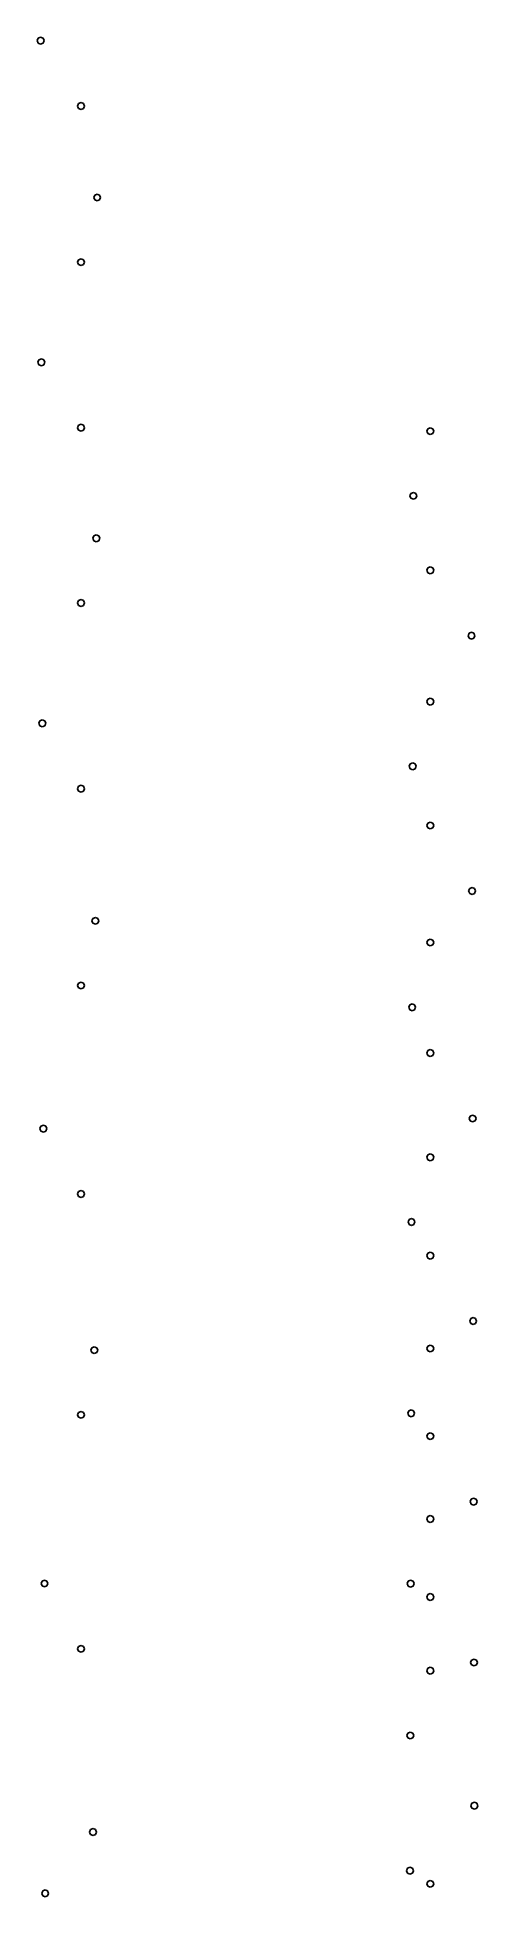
# Model space of a CAD drawing. Header units: metres. Extents: x 19 to 83, y 0 to 272.
import ezdxf

# ---------------------------------------------------------------- set-up
doc = ezdxf.new("R2010")
doc.units = ezdxf.units.M

msp = doc.modelspace()

# ---------------------------------------------------------------- linework, layer by layer
for p, q in [((19.2377, 271.374), (19.0912, 271.021)), ((19.0912, 271.021), (19.2377, 270.667)), ((19.5912, 271.521), (19.2377, 271.374)), ((19.2377, 270.667), (19.5912, 270.521)), ((19.9448, 271.374), (19.5912, 271.521)), ((19.5912, 270.521), (19.9448, 270.667)), ((20.0912, 271.021), (19.9448, 271.374)), ((19.9448, 270.667), (20.0912, 271.021)), ((25.1464, 261.824), (25, 261.471)), ((25, 261.471), (25.1464, 261.117)), ((25.5, 261.971), (25.1464, 261.824)), ((25.1464, 261.117), (25.5, 260.971)), ((25.8535, 261.824), (25.5, 261.971)), ((25.5, 260.971), (25.8535, 261.117)), ((26, 261.471), (25.8535, 261.824)), ((25.8535, 261.117), (26, 261.471)), ((27.4977, 248.47), (27.3513, 248.116)), ((27.3513, 248.116), (27.4977, 247.762)), ((27.8513, 248.616), (27.4977, 248.47)), ((27.4977, 247.762), (27.8513, 247.616)), ((28.2048, 248.47), (27.8513, 248.616)), ((27.8513, 247.616), (28.2048, 247.762)), ((28.3513, 248.116), (28.2048, 248.47)), ((28.2048, 247.762), (28.3513, 248.116)), ((25.1464, 239.02), (25, 238.666)), ((25.5, 239.166), (25.1464, 239.02)), ((25.8535, 239.02), (25.5, 239.166)), ((26, 238.666), (25.8535, 239.02)), ((25, 238.666), (25.1464, 238.312)), ((25.1464, 238.312), (25.5, 238.166)), ((25.5, 238.166), (25.8535, 238.312)), ((25.8535, 238.312), (26, 238.666)), ((19.356, 224.409), (19.2096, 224.055)), ((19.2096, 224.055), (19.356, 223.702)), ((19.7096, 224.555), (19.356, 224.409)), ((19.356, 223.702), (19.7096, 223.555)), ((20.0631, 224.409), (19.7096, 224.555)), ((19.7096, 223.555), (20.0631, 223.702)), ((20.2096, 224.055), (20.0631, 224.409)), ((20.0631, 223.702), (20.2096, 224.055)), ((25.1464, 214.859), (25, 214.505)), ((25, 214.505), (25.1464, 214.152)), ((25.5, 215.005), (25.1464, 214.859)), ((25.8535, 214.859), (25.5, 215.005)), ((26, 214.505), (25.8535, 214.859)), ((25.8535, 214.152), (26, 214.505)), ((76.5, 214.505), (76.1464, 214.358)), ((76.8535, 214.358), (76.5, 214.505)), ((25.1464, 214.152), (25.5, 214.005)), ((25.5, 214.005), (25.8535, 214.152)), ((76.1464, 214.358), (76, 214.005)), ((76, 214.005), (76.1464, 213.651)), ((76.1464, 213.651), (76.5, 213.505)), ((76.5, 213.505), (76.8535, 213.651)), ((77, 214.005), (76.8535, 214.358)), ((76.8535, 213.651), (77, 214.005)), ((73.6835, 204.908), (73.537, 204.555)), ((73.537, 204.555), (73.6835, 204.201)), ((74.037, 205.055), (73.6835, 204.908)), ((73.6835, 204.201), (74.037, 204.055)), ((74.3906, 204.908), (74.037, 205.055)), ((74.037, 204.055), (74.3906, 204.201)), ((74.537, 204.555), (74.3906, 204.908)), ((74.3906, 204.201), (74.537, 204.555)), ((27.3724, 198.712), (27.2259, 198.358)), ((27.2259, 198.358), (27.3724, 198.005)), ((27.7259, 198.858), (27.3724, 198.712)), ((28.0795, 198.712), (27.7259, 198.858)), ((28.2259, 198.358), (28.0795, 198.712)), ((28.0795, 198.005), (28.2259, 198.358)), ((27.3724, 198.005), (27.7259, 197.858)), ((27.7259, 197.858), (28.0795, 198.005)), ((76.1464, 194.041), (76, 193.688)), ((76, 193.688), (76.1464, 193.334)), ((76.5, 194.188), (76.1464, 194.041)), ((76.1464, 193.334), (76.5, 193.188)), ((76.8535, 194.041), (76.5, 194.188)), ((76.5, 193.188), (76.8535, 193.334)), ((77, 193.688), (76.8535, 194.041)), ((76.8535, 193.334), (77, 193.688)), ((25.1464, 189.262), (25, 188.908)), ((25, 188.908), (25.1464, 188.555)), ((25.5, 189.408), (25.1464, 189.262)), ((25.1464, 188.555), (25.5, 188.408)), ((25.8535, 189.262), (25.5, 189.408)), ((25.5, 188.408), (25.8535, 188.555)), ((26, 188.908), (25.8535, 189.262)), ((25.8535, 188.555), (26, 188.908)), ((82.5142, 184.638), (82.1606, 184.491)), ((82.8677, 184.491), (82.5142, 184.638)), ((82.1606, 184.491), (82.0142, 184.138)), ((82.0142, 184.138), (82.1606, 183.784)), ((82.1606, 183.784), (82.5142, 183.638)), ((82.5142, 183.638), (82.8677, 183.784)), ((83.0142, 184.138), (82.8677, 184.491)), ((82.8677, 183.784), (83.0142, 184.138)), ((76.1464, 174.865), (76, 174.511)), ((76, 174.511), (76.1464, 174.158)), ((76.5, 175.011), (76.1464, 174.865)), ((76.1464, 174.158), (76.5, 174.011)), ((76.8535, 174.865), (76.5, 175.011)), ((76.5, 174.011), (76.8535, 174.158)), ((77, 174.511), (76.8535, 174.865)), ((76.8535, 174.158), (77, 174.511)), ((19.4888, 171.692), (19.3424, 171.339)), ((19.3424, 171.339), (19.4888, 170.985)), ((19.8424, 171.839), (19.4888, 171.692)), ((20.1959, 171.692), (19.8424, 171.839)), ((20.3424, 171.339), (20.1959, 171.692)), ((20.1959, 170.985), (20.3424, 171.339)), ((19.4888, 170.985), (19.8424, 170.839)), ((19.8424, 170.839), (20.1959, 170.985)), ((73.584, 165.415), (73.4375, 165.061)), ((73.4375, 165.061), (73.584, 164.708)), ((73.9375, 165.561), (73.584, 165.415)), ((73.584, 164.708), (73.9375, 164.561)), ((74.2911, 165.415), (73.9375, 165.561)), ((73.9375, 164.561), (74.2911, 164.708)), ((74.4375, 165.061), (74.2911, 165.415)), ((74.2911, 164.708), (74.4375, 165.061)), ((25.1464, 162.142), (25, 161.789)), ((25, 161.789), (25.1464, 161.435)), ((25.5, 162.289), (25.1464, 162.142)), ((25.1464, 161.435), (25.5, 161.289)), ((25.8535, 162.142), (25.5, 162.289)), ((25.5, 161.289), (25.8535, 161.435)), ((26, 161.789), (25.8535, 162.142)), ((25.8535, 161.435), (26, 161.789)), ((76.1464, 156.765), (76, 156.411)), ((76, 156.411), (76.1464, 156.057)), ((76.5, 156.911), (76.1464, 156.765)), ((76.1464, 156.057), (76.5, 155.911)), ((76.8535, 156.765), (76.5, 156.911)), ((76.5, 155.911), (76.8535, 156.057)), ((77, 156.411), (76.8535, 156.765)), ((76.8535, 156.057), (77, 156.411)), ((82.2545, 147.215), (82.1081, 146.861)), ((82.1081, 146.861), (82.2545, 146.507)), ((82.6081, 147.361), (82.2545, 147.215)), ((82.9616, 147.215), (82.6081, 147.361)), ((83.1081, 146.861), (82.9616, 147.215)), ((82.9616, 146.507), (83.1081, 146.861)), ((82.2545, 146.507), (82.6081, 146.361)), ((82.6081, 146.361), (82.9616, 146.507)), ((27.2317, 142.861), (27.0852, 142.507)), ((27.0852, 142.507), (27.2317, 142.154)), ((27.5852, 143.007), (27.2317, 142.861)), ((27.2317, 142.154), (27.5852, 142.007)), ((27.9388, 142.861), (27.5852, 143.007)), ((27.5852, 142.007), (27.9388, 142.154)), ((28.0852, 142.507), (27.9388, 142.861)), ((27.9388, 142.154), (28.0852, 142.507)), ((76.1464, 139.68), (76, 139.327)), ((76, 139.327), (76.1464, 138.973)), ((76.5, 139.827), (76.1464, 139.68)), ((76.1464, 138.973), (76.5, 138.827)), ((76.8535, 139.68), (76.5, 139.827)), ((76.5, 138.827), (76.8535, 138.973)), ((77, 139.327), (76.8535, 139.68)), ((76.8535, 138.973), (77, 139.327)), ((25.1464, 133.411), (25, 133.057)), ((25, 133.057), (25.1464, 132.704)), ((25.5, 133.557), (25.1464, 133.411)), ((25.8535, 133.411), (25.5, 133.557)), ((26, 133.057), (25.8535, 133.411)), ((25.8535, 132.704), (26, 133.057)), ((25.1464, 132.704), (25.5, 132.557)), ((25.5, 132.557), (25.8535, 132.704)), ((73.8489, 130.377), (73.4953, 130.23)), ((74.2024, 130.23), (73.8489, 130.377)), ((73.4953, 130.23), (73.3489, 129.877)), ((73.3489, 129.877), (73.4953, 129.523)), ((73.4953, 129.523), (73.8489, 129.377)), ((73.8489, 129.377), (74.2024, 129.523)), ((74.3489, 129.877), (74.2024, 130.23)), ((74.2024, 129.523), (74.3489, 129.877)), ((76.1464, 123.555), (76, 123.201)), ((76, 123.201), (76.1464, 122.847)), ((76.5, 123.701), (76.1464, 123.555)), ((76.1464, 122.847), (76.5, 122.701)), ((76.8535, 123.555), (76.5, 123.701)), ((76.5, 122.701), (76.8535, 122.847)), ((77, 123.201), (76.8535, 123.555)), ((76.8535, 122.847), (77, 123.201)), ((82.6917, 114.151), (82.3382, 114.005)), ((83.0453, 114.005), (82.6917, 114.151)), ((19.6379, 112.521), (19.4915, 112.167)), ((19.4915, 112.167), (19.6379, 111.814)), ((19.9915, 112.667), (19.6379, 112.521)), ((19.6379, 111.814), (19.9915, 111.667)), ((20.345, 112.521), (19.9915, 112.667)), ((19.9915, 111.667), (20.345, 111.814)), ((20.4915, 112.167), (20.345, 112.521)), ((20.345, 111.814), (20.4915, 112.167)), ((82.3382, 114.005), (82.1917, 113.651)), ((82.1917, 113.651), (82.3382, 113.297)), ((82.3382, 113.297), (82.6917, 113.151)), ((82.6917, 113.151), (83.0453, 113.297)), ((83.1917, 113.651), (83.0453, 114.005)), ((83.0453, 113.297), (83.1917, 113.651)), ((76.1464, 108.334), (76, 107.98)), ((76, 107.98), (76.1464, 107.627)), ((76.5, 108.48), (76.1464, 108.334)), ((76.1464, 107.627), (76.5, 107.48)), ((76.8535, 108.334), (76.5, 108.48)), ((76.5, 107.48), (76.8535, 107.627)), ((77, 107.98), (76.8535, 108.334)), ((76.8535, 107.627), (77, 107.98)), ((25.1464, 102.971), (25, 102.617)), ((25, 102.617), (25.1464, 102.264)), ((25.5, 103.117), (25.1464, 102.971)), ((25.1464, 102.264), (25.5, 102.117)), ((25.8535, 102.971), (25.5, 103.117)), ((25.5, 102.117), (25.8535, 102.264)), ((26, 102.617), (25.8535, 102.971)), ((25.8535, 102.264), (26, 102.617)), ((73.4164, 98.8839), (73.2699, 98.5304)), ((73.2699, 98.5304), (73.4164, 98.1768)), ((73.7699, 99.0304), (73.4164, 98.8839)), ((73.4164, 98.1768), (73.7699, 98.0304)), ((74.1235, 98.8839), (73.7699, 99.0304)), ((73.7699, 98.0304), (74.1235, 98.1768)), ((74.2699, 98.5304), (74.1235, 98.8839)), ((74.1235, 98.1768), (74.2699, 98.5304)), ((76.1464, 93.9676), (76, 93.614)), ((76, 93.614), (76.1464, 93.2605)), ((76.5, 94.114), (76.1464, 93.9676)), ((76.1464, 93.2605), (76.5, 93.114)), ((76.8535, 93.9676), (76.5, 94.114)), ((76.5, 93.114), (76.8535, 93.2605)), ((77, 93.614), (76.8535, 93.9676)), ((76.8535, 93.2605), (77, 93.614)), ((82.4127, 84.4176), (82.2663, 84.064)), ((82.7663, 84.564), (82.4127, 84.4176)), ((83.1198, 84.4176), (82.7663, 84.564)), ((83.2663, 84.064), (83.1198, 84.4176)), ((82.2663, 84.064), (82.4127, 83.7104)), ((82.4127, 83.7104), (82.7663, 83.564)), ((82.7663, 83.564), (83.1198, 83.7104)), ((83.1198, 83.7104), (83.2663, 84.064)), ((27.0737, 80.1705), (26.9273, 79.817)), ((26.9273, 79.817), (27.0737, 79.4634)), ((27.4273, 80.317), (27.0737, 80.1705)), ((27.0737, 79.4634), (27.4273, 79.317)), ((27.7808, 80.1705), (27.4273, 80.317)), ((27.4273, 79.317), (27.7808, 79.4634)), ((27.9273, 79.817), (27.7808, 80.1705)), ((27.7808, 79.4634), (27.9273, 79.817)), ((76.1464, 80.4075), (76, 80.0539)), ((76, 80.0539), (76.1464, 79.7004)), ((76.5, 80.5539), (76.1464, 80.4075)), ((76.1464, 79.7004), (76.5, 79.5539)), ((76.8535, 80.4075), (76.5, 80.5539)), ((76.5, 79.5539), (76.8535, 79.7004)), ((77, 80.0539), (76.8535, 80.4075)), ((76.8535, 79.7004), (77, 80.0539)), ((25.1464, 70.7205), (25, 70.367)), ((25.5, 70.867), (25.1464, 70.7205)), ((25.8535, 70.7205), (25.5, 70.867)), ((26, 70.367), (25.8535, 70.7205)), ((73.346, 70.9575), (73.1996, 70.6039)), ((73.1996, 70.6039), (73.346, 70.2504)), ((73.6996, 71.1039), (73.346, 70.9575)), ((74.0531, 70.9575), (73.6996, 71.1039)), ((74.1996, 70.6039), (74.0531, 70.9575)), ((74.0531, 70.2504), (74.1996, 70.6039)), ((25, 70.367), (25.1464, 70.0134)), ((25.1464, 70.0134), (25.5, 69.867)), ((25.5, 69.867), (25.8535, 70.0134)), ((25.8535, 70.0134), (26, 70.367)), ((73.346, 70.2504), (73.6996, 70.1039)), ((73.6996, 70.1039), (74.0531, 70.2504)), ((76.1464, 67.6084), (76, 67.2549)), ((76, 67.2549), (76.1464, 66.9013)), ((76.5, 67.7549), (76.1464, 67.6084)), ((76.1464, 66.9013), (76.5, 66.7549)), ((76.8535, 67.6084), (76.5, 67.7549)), ((76.5, 66.7549), (76.8535, 66.9013)), ((77, 67.2549), (76.8535, 67.6084)), ((76.8535, 66.9013), (77, 67.2549)), ((82.4791, 58.0584), (82.3327, 57.7049)), ((82.3327, 57.7049), (82.4791, 57.3513)), ((82.8327, 58.2049), (82.4791, 58.0584)), ((82.4791, 57.3513), (82.8327, 57.2049)), ((83.1862, 58.0584), (82.8327, 58.2049)), ((82.8327, 57.2049), (83.1862, 57.3513)), ((83.3327, 57.7049), (83.1862, 58.0584)), ((83.1862, 57.3513), (83.3327, 57.7049)), ((76.1464, 55.5277), (76, 55.1741)), ((76, 55.1741), (76.1464, 54.8206)), ((76.5, 55.6741), (76.1464, 55.5277)), ((76.1464, 54.8206), (76.5, 54.6741)), ((76.8535, 55.5277), (76.5, 55.6741)), ((76.5, 54.6741), (76.8535, 54.8206)), ((77, 55.1741), (76.8535, 55.5277)), ((76.8535, 54.8206), (77, 55.1741)), ((20.1588, 46.2493), (19.8052, 46.1028)), ((20.5123, 46.1028), (20.1588, 46.2493)), ((73.6369, 46.2241), (73.2833, 46.0777)), ((73.9904, 46.0777), (73.6369, 46.2241)), ((19.8052, 46.1028), (19.6588, 45.7493)), ((19.6588, 45.7493), (19.8052, 45.3957)), ((19.8052, 45.3957), (20.1588, 45.2493)), ((20.1588, 45.2493), (20.5123, 45.3957)), ((20.6588, 45.7493), (20.5123, 46.1028)), ((20.5123, 45.3957), (20.6588, 45.7493)), ((73.2833, 46.0777), (73.1369, 45.7241)), ((73.1369, 45.7241), (73.2833, 45.3706)), ((73.2833, 45.3706), (73.6369, 45.2241)), ((73.6369, 45.2241), (73.9904, 45.3706)), ((74.1369, 45.7241), (73.9904, 46.0777)), ((73.9904, 45.3706), (74.1369, 45.7241)), ((76.1464, 44.125), (76, 43.7714)), ((76, 43.7714), (76.1464, 43.4178)), ((76.5, 44.2714), (76.1464, 44.125)), ((76.8535, 44.125), (76.5, 44.2714)), ((77, 43.7714), (76.8535, 44.125)), ((76.8535, 43.4178), (77, 43.7714)), ((76.1464, 43.4178), (76.5, 43.2714)), ((76.5, 43.2714), (76.8535, 43.4178)), ((25.1464, 36.5528), (25, 36.1993)), ((25, 36.1993), (25.1464, 35.8457)), ((25.5, 36.6993), (25.1464, 36.5528)), ((25.1464, 35.8457), (25.5, 35.6993)), ((25.8535, 36.5528), (25.5, 36.6993)), ((25.5, 35.6993), (25.8535, 35.8457)), ((26, 36.1993), (25.8535, 36.5528)), ((25.8535, 35.8457), (26, 36.1993)), ((76.1464, 33.3622), (76, 33.0086)), ((76, 33.0086), (76.1464, 32.6551)), ((76.5, 33.5086), (76.1464, 33.3622)), ((76.1464, 32.6551), (76.5, 32.5086)), ((76.8535, 33.3622), (76.5, 33.5086)), ((76.5, 32.5086), (76.8535, 32.6551)), ((77, 33.0086), (76.8535, 33.3622)), ((76.8535, 32.6551), (77, 33.0086)), ((82.5383, 34.575), (82.3918, 34.2214)), ((82.3918, 34.2214), (82.5383, 33.8678)), ((82.8918, 34.7214), (82.5383, 34.575)), ((82.5383, 33.8678), (82.8918, 33.7214)), ((83.2454, 34.575), (82.8918, 34.7214)), ((82.8918, 33.7214), (83.2454, 33.8678)), ((83.3918, 34.2214), (83.2454, 34.575)), ((83.2454, 33.8678), (83.3918, 34.2214)), ((73.2275, 23.9122), (73.081, 23.5586)), ((73.081, 23.5586), (73.2275, 23.2051)), ((73.581, 24.0586), (73.2275, 23.9122)), ((73.2275, 23.2051), (73.581, 23.0586)), ((73.9346, 23.9122), (73.581, 24.0586)), ((73.581, 23.0586), (73.9346, 23.2051)), ((74.081, 23.5586), (73.9346, 23.9122)), ((73.9346, 23.2051), (74.081, 23.5586)), ((82.591, 13.6534), (82.4446, 13.2999)), ((82.9446, 13.7999), (82.591, 13.6534)), ((83.2981, 13.6534), (82.9446, 13.7999)), ((83.4446, 13.2999), (83.2981, 13.6534)), ((82.4446, 13.2999), (82.591, 12.9463)), ((82.591, 12.9463), (82.9446, 12.7999)), ((82.9446, 12.7999), (83.2981, 12.9463)), ((83.2981, 12.9463), (83.4446, 13.2999)), ((26.8964, 9.80354), (26.75, 9.45)), ((26.75, 9.45), (26.8964, 9.09644)), ((27.25, 9.95), (26.8964, 9.80354)), ((26.8964, 9.09644), (27.25, 8.95)), ((27.6035, 9.80354), (27.25, 9.95)), ((27.25, 8.95), (27.6035, 9.09644)), ((27.75, 9.45), (27.6035, 9.80354)), ((27.6035, 9.09644), (27.75, 9.45)), ((73.1777, 4.16486), (73.0313, 3.81129)), ((73.0313, 3.81129), (73.1777, 3.45775)), ((73.5313, 4.31129), (73.1777, 4.16486)), ((73.1777, 3.45775), (73.5313, 3.31129)), ((73.8848, 4.16486), (73.5313, 4.31129)), ((73.5313, 3.31129), (73.8848, 3.45775)), ((74.0313, 3.81129), (73.8848, 4.16486)), ((73.8848, 3.45775), (74.0313, 3.81129)), ((19.8964, 0.85355), (19.75, 0.5)), ((19.75, 0.5), (19.8964, 0.14644)), ((20.25, 1), (19.8964, 0.85355)), ((19.8964, 0.14644), (20.25, 0)), ((20.6035, 0.85355), (20.25, 1)), ((20.25, 0), (20.6035, 0.14644)), ((20.75, 0.5), (20.6035, 0.85355)), ((20.6035, 0.14644), (20.75, 0.5)), ((76.1464, 2.23985), (76, 1.88629)), ((76, 1.88629), (76.1464, 1.53275)), ((76.5, 2.38629), (76.1464, 2.23985)), ((76.1464, 1.53275), (76.5, 1.38629)), ((76.8535, 2.23985), (76.5, 2.38629)), ((76.5, 1.38629), (76.8535, 1.53275)), ((77, 1.88629), (76.8535, 2.23985)), ((76.8535, 1.53275), (77, 1.88629))]:
    msp.add_line(p, q)

doc.saveas('drawing.dxf')
